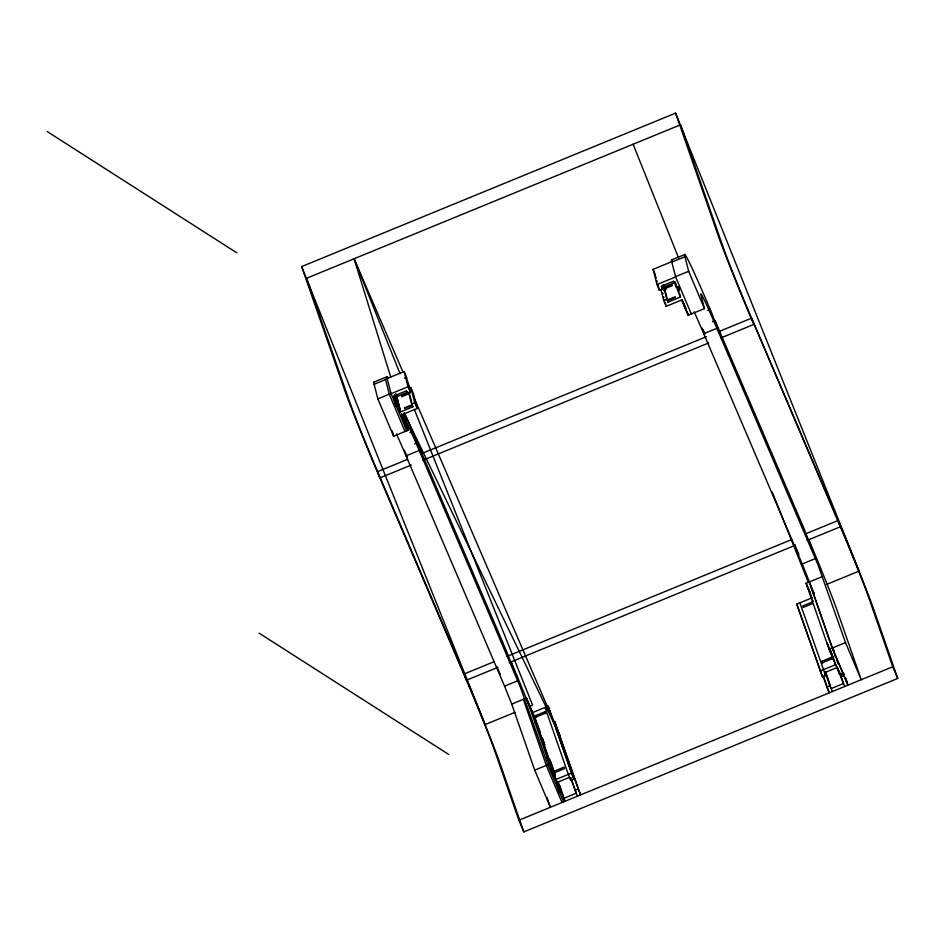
<?xml version="1.0" encoding="UTF-8"?>
<svg xmlns="http://www.w3.org/2000/svg" width="945" height="945" viewBox="0 0 945 945"><rect width="100%" height="100%" fill="white"/><g stroke="black" fill="none" stroke-linecap="round" stroke-linejoin="round"><path stroke-width="1.42" d="M557.526 782.094L559.912 788.98L558.365 789.618L559.617 792.595L561.153 791.91L557.739 782.106M394.927 394.833L397.609 405.31L396.049 405.948L394.833 403.054L396.368 402.393L394.431 394.774M523.813 831.895L500.106 763.714A71.088 1.973 67.7 0 0 464.196 673.962L377.646 471.626A56.877 1.583 67.7 0 1 348.918 399.841L306.641 278.243L680.577 124.764L722.854 246.361A56.877 1.583 67.7 0 0 751.582 318.158L838.132 520.482A71.088 1.973 67.7 0 1 874.042 610.234L897.75 678.415L523.813 831.895L518.84 820.236L495.133 752.043A56.877 1.583 67.7 0 0 466.393 680.246L379.855 477.91A71.088 1.973 67.7 0 1 343.945 388.171L301.656 266.584L675.592 113.105L859.052 571.099L826.521 584.459M374.007 382.087L387.155 376.689M671.671 259.91L684.83 254.512M396.368 402.393L393.687 396.049L406.114 390.958L407.342 393.852L410.449 392.577L406.563 377.35L404.094 371.527L385.465 379.169L389.352 394.408L405.027 431.522M656.976 284.563L653.089 269.325L671.718 261.682L675.616 276.909L656.976 284.563L659.433 290.387L662.539 289.111L661.819 286.252M402.18 415.859L404.247 415.009L408.134 430.247L393.616 436.2L377.846 398.873L374.125 384.308L387.273 378.91A113.743 3.166 67.7 0 1 388.43 378.461M712.388 321.631L715.022 320.544L718.33 329.994L710.274 309.44A113.743 3.166 67.7 0 0 684.948 256.733L671.8 262.119A113.743 3.166 67.7 0 1 672.167 260.442M404.484 378.201L406.563 377.35M377.846 398.873L390.994 393.474L387.273 378.91M684.948 256.733L688.669 271.298L675.521 276.696L691.291 314.023L691.055 313.079M389.352 394.408L407.992 386.753L404.094 371.527M408.76 388.312L410.827 387.462L413.296 393.285L417.182 408.523L401.649 414.89L408.134 430.247M412.587 405.889L412.847 406.87L400.42 411.973L396.534 396.735L407.708 392.151M679.49 293.222L680.471 297.025L668.044 302.128L667.643 300.557L675.391 297.38L675.226 296.742L667.477 299.919L664.63 288.792L672.379 285.603L672.214 284.965L664.477 288.142L664.158 286.89L675.332 282.307M408.961 392.388L409.433 393.533L401.684 396.711L401.53 396.073L409.209 392.659M663.579 290.564L666.166 289.501M680.471 297.025L677.659 290.363L679.207 289.725L678.475 286.867M412.847 406.87L411.618 403.976L414.725 402.7L410.827 387.462M715.022 320.544L804.03 528.621L812.074 549.151L808.778 539.725A56.877 1.583 67.7 0 1 837.506 611.521L861.214 679.703L845.527 642.588L818.004 564.85L716.877 328.293A71.088 1.973 67.7 0 0 701.048 295.348L704.438 308.625L688.184 315.299L681.699 299.955L666.178 306.322L663.709 300.498L666.816 299.222L663.166 284.941M412.28 404.661L404.531 407.838L404.696 408.476L412.445 405.299L411.925 403.267M409.965 432.704L412.599 431.617A113.743 3.166 67.7 0 0 404.543 412.989M707.64 310.515L710.274 309.44M414.725 443.807L417.347 442.721L506.355 650.798L514.399 671.328L511.103 661.902A56.877 1.583 67.7 0 1 530.7 709.589M396.451 433.968A71.088 1.973 67.7 0 1 406.055 455.868L419.202 450.47L520.329 687.027L547.864 764.765L563.539 801.88M694.114 311.791A71.088 1.973 67.7 0 1 703.73 333.691L716.877 328.293M407.673 459.305L377.646 471.626L379.855 477.91L411.24 465.034M420.49 454.049L706.541 336.633M718.826 331.601L751.582 318.158L840.329 526.767A56.877 1.583 67.7 0 1 869.057 598.563L892.765 666.757L897.75 678.415M422.698 460.333L708.75 342.917M721.035 337.885L753.779 324.442A71.088 1.973 67.7 0 1 717.869 234.691L675.592 113.105M494.223 661.642L464.196 673.962L466.393 680.246L497.791 667.371M507.04 656.385L791.733 539.536M805.376 533.937L838.132 520.482L840.329 526.767L807.136 540.398M509.249 662.669L795.3 545.253M406.055 455.868L504.559 686.153L517.706 680.754M703.73 333.691L802.234 563.976L815.381 558.578M547.001 797.545L550.392 807.278L534.716 770.163L511.741 704.096L526.436 698.06L536.465 721.543L534.917 722.181M837.424 667.3L840.837 677.116L842.408 676.525L841.156 673.549L839.597 674.187L829.096 649.333L806.12 583.266L809.227 581.99L832.202 648.057L847.889 685.172M848.067 685.101L832.38 647.986L809.416 581.919L822.563 576.521M514.942 712.341L485.116 724.579L301.656 266.584M529.85 706.222L532.567 705.112L414.312 409.374M545.041 707.439L568.323 774.38L570.78 780.204L573.887 778.928L548.147 706.163L532.626 712.542L556.062 779.968M824.666 672.864L825.623 675.604L822.516 676.88L796.777 604.115L812.31 597.736M544.816 711.821L545.312 713.262L535.957 717.101L535.461 715.66L544.816 711.821L545.596 713.664M534.716 770.163L549.411 764.127L526.436 698.06M829.096 649.333L832.202 648.057M832.38 647.986L845.527 642.588M554.703 770.99L564.047 767.151L564.555 768.58L555.199 772.419L554.703 770.99L555.483 772.821M831.316 657.448L831.813 658.889L822.457 662.728L821.961 661.287L831.316 657.448L832.096 659.291M555.896 779.483L571.43 773.104L548.147 706.163M820.059 671.056L835.581 664.689M557.137 782.401L569.552 777.31M824.394 672.71L836.821 667.607M577.513 796.151L575.056 790.327L578.163 789.051L554.573 721.189L580.62 794.875L578.163 789.051M823.922 677.518L829.249 692.827L826.792 687.003L829.899 685.727L825.079 671.883M561.153 791.91L565.098 801.242L563.858 798.324L576.285 793.221L570.969 777.959M518.84 820.236L892.765 666.757M662.539 289.111L661.323 286.205L673.738 281.102L676.419 287.445L677.978 286.831L679.207 289.725M47.25 131.568L236.758 252.811M259.178 633.185L448.674 754.429M684.605 306.322L683.495 303.451L684.653 306.074M403.456 418.375L404.094 419.781M530.263 707.829L529.885 706.742L530.913 709.069M403.775 419.025L403.468 418.399L403.964 419.781M827.312 643.569L826.91 642.86L832.084 656.007M551.207 767.494L549.647 763.536L551.526 768.096L551.1 767.269M404.165 412.93L560.361 736.604L549.258 710.888M833.1 658.263L833.632 659.232L833.336 658.204M813.232 601.209L812.913 600.512M827.572 644.124L828.245 645.636M832.97 657.968L832.285 656.456M811.223 596.106L810.668 594.807M830.194 651.07L829.391 648.837L830.194 650.692M830.537 651.518C831.907 655.027 829.852 650.373 830.844 652.605M530.228 707.427L531.811 711.431L531.184 710.073M405.062 422.427L405.37 423.065L404.696 421.588M810.326 593.614L809.629 592.031L810.349 594.027M402.003 414.442L404.614 421.009M682.231 299.884L682.81 301.231M808.518 588.877L807.16 586.124L810.29 594.346M810.007 592.869L809.794 592.609M829.651 649.392L830.171 650.999M531.48 710.758L530.18 707.592M549.955 764.186L550.25 765.202M685.054 307.349L684.747 306.641M404.897 422.061L405.192 422.51M808.707 589.326L809.357 590.826M684.936 307.09L685.42 308.129L684.912 306.712M390.769 377.114L354.091 258.776L403.172 372.484M406.681 380.599L410.189 388.726M413.686 396.841L548.088 708.183M812.145 598.764L811.708 597.748M550.12 764.552L550.498 765.45M702.017 327.986L704.651 334.152M794.71 544.674L798.927 554.55M810.952 586.03L814.401 594.11M806.12 583.266L810.586 593.708M810.078 593.011L810.349 593.673M683.034 301.727L683.707 303.333M821.961 661.287L822.741 663.13M796.777 604.115L822.516 676.88M535.461 715.66L536.252 717.503M403.999 419.556L404.401 420.513M551.041 767.116L550.675 766.241M404.342 450.163L407.508 457.569M497.035 666.851L500.2 674.257M802.234 563.976L809.416 581.919M828.871 647.065L829.32 648.128M405.086 422.226L404.354 420.761M504.559 686.153L511.741 704.096M813.267 591.948L813.917 593.862M833.006 648.707L833.644 650.621M685.444 308.779L687.818 313.964L687.606 313.161M405.393 423.726L407.779 428.912L404.614 420.572M688.669 271.298L704.438 308.625M840.837 677.116L844.783 686.448M663.331 284.965L664.158 286.89M666.816 299.222L668.044 302.128M825.623 675.604L799.883 602.839M829.899 685.727L832.356 691.551M653.089 269.325L655.547 275.149M571.43 773.104L573.887 778.928M407.992 386.753L410.449 392.577M414.725 402.7L417.182 408.523M395.4 394.077L396.534 396.735M549.411 764.127L559.912 788.98M397.609 405.31L400.42 411.973M390.994 393.474L406.763 430.814M561.991 802.518L546.304 765.403L523.329 699.335M809.818 591.924L810.29 593.058M811.247 596.649L810.538 594.937M829.556 648.683L830.265 650.396M685.208 308.224L684.404 305.826M664.477 288.142L663.945 286.89L664.63 288.792M667.477 299.919L667.064 298.915L667.643 300.557M405.169 423.171L401.601 414.253M683.944 303.888L684.664 305.625M684.251 305.932L681.936 300.097M404.377 420.82L403.692 419.107M531.031 709.341L530.582 708.62M830.749 651.566L831.222 652.723M685.137 306.794L685.609 307.94M550.852 766.312L551.1 766.938M633.126 144.242L678.569 257.879M772.195 492.002L808.318 582.356M354.091 258.776L400.078 373.783M814.07 593.909L813.208 592.125M833.809 650.668L832.852 648.672M810.184 593.614L809.853 592.763M829.923 650.373L829.474 649.215M831.446 653.29L832.084 654.92M830.608 651.696L831.045 652.818M685.822 308.495L686.448 310.078M684.865 306.582L685.267 307.633M684.062 304.975L683.743 304.16M811.058 595.397L811.212 595.811M404.897 421.742L405.133 422.344M531.433 710.345L531.811 711.408L531.622 710.853M832.651 656.362L832.97 657.188M686.98 311.46L687.511 312.889M551.313 767.494L551.537 768.108M703.293 329.994L704.71 334.034M417.347 442.721L420.655 452.171L412.599 431.617M845.645 678.144L847.098 682.314M843.531 672.651L844.499 675.439M845.468 678.215L846.921 682.396M836.585 659.787L838.026 663.922M834.459 654.283L835.415 657.035M839.195 671.033L843.542 683.53L831.116 688.633L825.328 671.966M837.211 667.3L839.597 674.187M829.887 648.294L835.746 665.174M825.576 672.072L829.934 684.593M822.941 675.923L826.792 687.003M570.721 777.865L575.056 790.327M569.823 777.463L570.78 780.204M559.286 784.551L563.161 795.678M558.07 781.669L563.858 798.324M542.43 738.069L544.828 744.943M550.084 760.087L555.353 775.219M536.949 722.925L540.292 732.552M542.206 738.057L544.603 744.943M549.86 760.075L555.128 775.219M533.795 715.294L555.223 776.92M557.255 783.795L558.696 787.965M551.408 768.982L553.794 775.857M558.105 788.248L559.617 792.595M548.797 762.095L553.581 775.857M396.014 394.03L397.325 398.258M687.216 311.496L687.452 312.441M687.7 313.397L688.184 315.299M678.77 290.363L679.006 291.32M675.947 283.701L676.195 284.646M676.443 285.603L677.659 290.363M674.966 281.74L675.202 282.685M675.451 283.642L676.419 287.445M662.764 292.997L663.012 293.954M663.744 296.801L663.981 297.758M664.465 299.659L664.713 300.616M665.197 302.518L666.178 306.322M661.039 290.032L663.709 300.498M656.031 277.05L656.279 278.007M657.011 280.866L657.247 281.811M657.98 284.669L658.216 285.626M658.464 286.571L659.433 290.387M409.433 393.533L409.61 394.23M409.965 395.624L410.673 398.4M410.851 399.097L411.571 401.885M408.701 392.541L411.618 403.976M406.61 390.994L407.342 393.852M404.389 421.505L403.373 417.525A71.088 1.973 67.7 0 1 419.202 450.47M405.074 424.163L406.09 428.156M397.762 399.664L398.247 401.566M398.731 403.468L399.227 405.37M399.711 407.283L400.196 409.185M401.412 413.945L401.649 414.89M393.628 396.428L394.112 398.329M394.597 400.231L394.833 401.188M395.081 402.133L396.049 405.948M394.585 402.097L394.833 403.054M392.258 430.896L393.616 436.2M396.475 394.927A113.743 3.166 67.7 0 1 397.609 397.42M374.125 384.308A113.743 3.166 67.7 0 1 374.503 382.63M527.487 700.895L534.208 717.267L527.487 700.895M547.226 757.654L553.947 774.026L547.249 757.677M812.074 602.13L802.73 605.969L803.226 607.411L812.582 603.571L812.074 602.13M549.647 763.536L549.848 764.198L549.659 763.536"/></g></svg>
